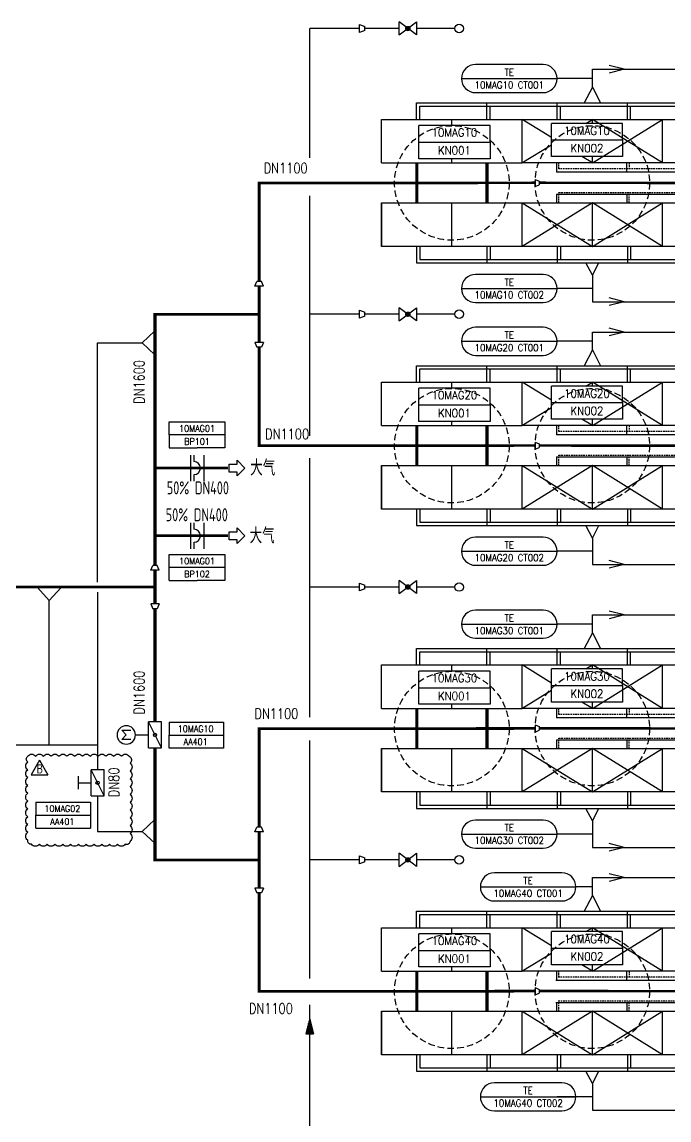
# Model space of a CAD drawing. Extents: x 8403 to 9689, y 4782 to 5455.
# Drawn here: x 8686.8 to 8935.4, y 4997.1 to 5419 of the extents above; entities that cross this region are included whole.
import ezdxf
from ezdxf.enums import TextEntityAlignment as Align

# ---------------------------------------------------------------- set-up
doc = ezdxf.new("R2010")
doc.units = 0
doc.header["$LTSCALE"] = 5
doc.header["$MEASUREMENT"] = 0
for name, pattern in [('DASHED', [0.75, 0.5, -0.25]), ('DASHED2', [0.375, 0.25, -0.125]), ('LTY1', [0])]:
    doc.linetypes.add(name, pattern=pattern)
for name, color, linetype in [('1', 7, 'CONTINUOUS'), ('25D', 4, 'DASHED2'), ('35', 3, 'CONTINUOUS'), ('50', 2, 'CONTINUOUS'), ('DIM', 3, 'CONTINUOUS'), ('PS-TEXT', 3, 'CONTINUOUS'), ('云线', 6, 'CONTINUOUS')]:
    doc.layers.add(name, color=color, linetype=linetype)
for name, color, linetype, lineweight in [('GF_Thin', 7, 'CONTINUOUS', 25), ('PEN1', 7, 'LTY1', 25), ('PEN4', 7, 'LTY1', 25)]:
    doc.layers.add(name, color=color, linetype=linetype, lineweight=lineweight)
doc.styles.add('AUDIT_D_071005084041-0', font='txt')
doc.styles.add('DIM_FONT', font='SIMPLEX.shx', dxfattribs={"width": 0.8, "bigfont": 'hztxt.shx'})
doc.styles.get("Standard").update_dxf_attribs({"font": 'simplex.shx', "bigfont": 'lc_hztxt.shx'})
doc.styles.add('双良空冷', font='gbenor.shx', dxfattribs={"bigfont": 'gbcbig.shx'})

# ---------------------------------------------------------------- blocks, each defined once
blk = doc.blocks.new('S_90')
at = {"layer": 'PEN1', "linetype": 'LTY1'}
for p, q in [((-4, 0), (0, 1.05)), ((-4, 0), (0, -1.05)), ((0, 0.05), (-3.75, 0.05)), ((0, 0.25), (-3, 0.25)), ((0, 0.45), (-2.25, 0.45)), ((0, 0.65), (-1.5, 0.65)), ((0, 0.85), (-0.75, 0.85)), ((0, -1.05), (0, 1.05)), ((0, -0.125), (-3.525, -0.125)), ((0, -0.325), (-2.775, -0.325)), ((0, -0.525), (-2.05, -0.525)), ((0, -0.725), (-1.3, -0.725)), ((0, -0.925), (-0.55, -0.925))]:
    blk.add_line(p, q, dxfattribs=at)
blk.add_circle((-4, 0), 0.025, dxfattribs=at)
at = {"layer": 'PEN4', "style": 'AUDIT_D_071005084041-0', "flags": 9}
blk.add_attdef('CODE_21', (0, 0), '', height=0.2, dxfattribs=at)

msp = doc.modelspace()

# ---------------------------------------------------------------- hatches: boundary and pattern name
at = {"layer": '1'}
h = msp.add_hatch(dxfattribs=at)
h.set_pattern_fill('ANSI37', color=252, style=0)
h.set_pattern_definition([(45, (3409.2358, 2910.065), (-2.245064, 2.245064), []), (135, (3409.2358, 2910.065), (-2.245064, -2.245064), [])])
h.paths.add_polyline_path([(8834.42, 5417.02, 0.162278), (8834.26, 5416.54, 0.162278), (8834.42, 5416.05), (8835.06, 5416.54)])
h.paths.add_polyline_path([(8835.71, 5417.02, 0.5), (8834.42, 5417.02), (8835.06, 5416.54)])
h.paths.add_polyline_path([(8835.71, 5417.02), (8835.06, 5416.54), (8835.71, 5416.05, 0.162278), (8835.87, 5416.54, 0.162278)])
h.paths.add_polyline_path([(8835.06, 5416.54), (8834.42, 5416.05, 0.5), (8835.71, 5416.05)])
h = msp.add_hatch(dxfattribs=at)
h.set_pattern_fill('ANSI37', color=252, scale=0.01, style=0)
h.set_pattern_definition([(45, (3409.23582, 2910.065114), (-0.0224506403, 0.0224506403), []), (135, (3409.23582, 2910.065114), (-0.0224506403, -0.0224506403), [])])
h.paths.add_polyline_path([(8834.42, 5417.02, 0.162278), (8834.26, 5416.54, 0.162278), (8834.42, 5416.05), (8835.06, 5416.54)])
h.paths.add_polyline_path([(8835.71, 5417.02, 0.5), (8834.42, 5417.02), (8835.06, 5416.54)])
h.paths.add_polyline_path([(8835.87, 5416.54, 0.162278), (8835.71, 5417.02), (8835.06, 5416.54), (8835.71, 5416.05, 0.162278)])
h.paths.add_polyline_path([(8835.06, 5416.54), (8834.42, 5416.05, 0.5), (8835.71, 5416.05)])
h = msp.add_hatch(dxfattribs=at)
h.set_pattern_fill('ANSI37', color=252, style=0)
h.set_pattern_definition([(45, (3409.2358, 2800.2726), (-2.245064, 2.245064), []), (135, (3409.2358, 2800.2726), (-2.245064, -2.245064), [])])
h.paths.add_polyline_path([(8834.42, 5307.23, 0.162278), (8834.26, 5306.74, 0.162278), (8834.42, 5306.26), (8835.06, 5306.74)])
h.paths.add_polyline_path([(8835.71, 5307.23, 0.5), (8834.42, 5307.23), (8835.06, 5306.74)])
h.paths.add_polyline_path([(8835.71, 5307.23), (8835.06, 5306.74), (8835.71, 5306.26, 0.162278), (8835.87, 5306.74, 0.162278)])
h.paths.add_polyline_path([(8835.06, 5306.74), (8834.42, 5306.26, 0.5), (8835.71, 5306.26)])
h = msp.add_hatch(dxfattribs=at)
h.set_pattern_fill('ANSI37', color=252, scale=0.01, style=0)
h.set_pattern_definition([(45, (3409.23582, 2800.272563), (-0.0224506403, 0.0224506403), []), (135, (3409.23582, 2800.272563), (-0.0224506403, -0.0224506403), [])])
h.paths.add_polyline_path([(8834.42, 5307.23, 0.162278), (8834.26, 5306.74, 0.162278), (8834.42, 5306.26), (8835.06, 5306.74)])
h.paths.add_polyline_path([(8835.71, 5307.23, 0.5), (8834.42, 5307.23), (8835.06, 5306.74)])
h.paths.add_polyline_path([(8835.87, 5306.74, 0.162278), (8835.71, 5307.23), (8835.06, 5306.74), (8835.71, 5306.26, 0.162278)])
h.paths.add_polyline_path([(8835.06, 5306.74), (8834.42, 5306.26, 0.5), (8835.71, 5306.26)])
h = msp.add_hatch(dxfattribs=at)
h.set_pattern_fill('ANSI37', color=252, style=0)
h.set_pattern_definition([(45, (3409.2334, 2695.458), (-2.245064, 2.245064), []), (135, (3409.2334, 2695.458), (-2.245064, -2.245064), [])])
h.paths.add_polyline_path([(8834.42, 5202.41, 0.162278), (8834.26, 5201.93, 0.162278), (8834.42, 5201.45), (8835.06, 5201.93)])
h.paths.add_polyline_path([(8835.7, 5202.41, 0.5), (8834.42, 5202.41), (8835.06, 5201.93)])
h.paths.add_polyline_path([(8835.7, 5202.41), (8835.06, 5201.93), (8835.7, 5201.45, 0.162278), (8835.86, 5201.93, 0.162278)])
h.paths.add_polyline_path([(8835.06, 5201.93), (8834.42, 5201.45, 0.5), (8835.7, 5201.45)])
h = msp.add_hatch(dxfattribs=at)
h.set_pattern_fill('ANSI37', color=252, scale=0.01, style=0)
h.set_pattern_definition([(45, (3409.233354, 2695.457965), (-0.0224506403, 0.0224506403), []), (135, (3409.233354, 2695.457965), (-0.0224506403, -0.0224506403), [])])
h.paths.add_polyline_path([(8834.42, 5202.41, 0.162278), (8834.26, 5201.93, 0.162278), (8834.42, 5201.45), (8835.06, 5201.93)])
h.paths.add_polyline_path([(8835.7, 5202.41, 0.5), (8834.42, 5202.41), (8835.06, 5201.93)])
h.paths.add_polyline_path([(8835.86, 5201.93, 0.162278), (8835.7, 5202.41), (8835.06, 5201.93), (8835.7, 5201.45, 0.162278)])
h.paths.add_polyline_path([(8835.06, 5201.93), (8834.42, 5201.45, 0.5), (8835.7, 5201.45)])
h = msp.add_hatch(dxfattribs=at)
h.set_pattern_fill('ANSI37', color=252, style=0)
h.set_pattern_definition([(45, (3409.2358, 2590.6434), (-2.245064, 2.245064), []), (135, (3409.2358, 2590.6434), (-2.245064, -2.245064), [])])
h.paths.add_polyline_path([(8834.42, 5097.6, 0.162278), (8834.26, 5097.11, 0.162278), (8834.42, 5096.63), (8835.06, 5097.11)])
h.paths.add_polyline_path([(8835.71, 5097.6, 0.5), (8834.42, 5097.6), (8835.06, 5097.11)])
h.paths.add_polyline_path([(8835.71, 5097.6), (8835.06, 5097.11), (8835.71, 5096.63, 0.162278), (8835.87, 5097.11, 0.162278)])
h.paths.add_polyline_path([(8835.06, 5097.11), (8834.42, 5096.63, 0.5), (8835.71, 5096.63)])
h = msp.add_hatch(dxfattribs=at)
h.set_pattern_fill('ANSI37', color=252, scale=0.01, style=0)
h.set_pattern_definition([(45, (3409.23582, 2590.643367), (-0.0224506403, 0.0224506403), []), (135, (3409.23582, 2590.643367), (-0.0224506403, -0.0224506403), [])])
h.paths.add_polyline_path([(8834.42, 5097.6, 0.162278), (8834.26, 5097.11, 0.162278), (8834.42, 5096.63), (8835.06, 5097.11)])
h.paths.add_polyline_path([(8835.71, 5097.6, 0.5), (8834.42, 5097.6), (8835.06, 5097.11)])
h.paths.add_polyline_path([(8835.87, 5097.11, 0.162278), (8835.71, 5097.6), (8835.06, 5097.11), (8835.71, 5096.63, 0.162278)])
h.paths.add_polyline_path([(8835.06, 5097.11), (8834.42, 5096.63, 0.5), (8835.71, 5096.63)])

# ---------------------------------------------------------------- linework, layer by layer
at = {"layer": '1', "color": 252}
for p, q in [((8816.49, 5415.04), (8816.49, 5418.04)), ((8816.49, 5418.04), (8818.47, 5417.29)), ((8818.47, 5415.79), (8818.47, 5417.29)), ((8831.73, 5414.04), (8831.73, 5419.04)), ((8838.4, 5414.04), (8831.73, 5419.04)), ((8831.73, 5414.04), (8838.4, 5419.04)), ((8838.4, 5419.04), (8838.4, 5414.04)), ((8816.49, 5416.54), (8797.37, 5416.54)), ((8797.37, 5366.87), (8797.37, 5416.54)), ((8818.47, 5415.79), (8816.49, 5415.04)), ((8831.73, 5416.54), (8818.47, 5416.54)), ((8853.16, 5416.54), (8838.4, 5416.54)), ((8797.37, 5260.07), (8797.37, 5352.27)), ((8816.49, 5305.24), (8816.49, 5308.24)), ((8816.49, 5308.24), (8818.47, 5307.49)), ((8831.73, 5304.24), (8831.73, 5309.24)), ((8838.4, 5304.24), (8831.73, 5309.24)), ((8831.73, 5304.24), (8838.4, 5309.24)), ((8838.4, 5309.24), (8838.4, 5304.24)), ((8816.49, 5306.74), (8797.37, 5306.74)), ((8818.47, 5305.99), (8816.49, 5305.24)), ((8818.47, 5305.99), (8818.47, 5307.49)), ((8831.73, 5306.74), (8818.47, 5306.74)), ((8853.16, 5306.74), (8838.4, 5306.74)), ((8797.37, 5151.98), (8797.37, 5251.49)), ((8816.48, 5200.43), (8816.48, 5203.43)), ((8816.48, 5203.43), (8818.47, 5202.68)), ((8818.47, 5201.18), (8818.47, 5202.68)), ((8831.73, 5199.43), (8831.73, 5204.43)), ((8838.39, 5199.43), (8831.73, 5204.43)), ((8831.73, 5199.43), (8838.39, 5204.43)), ((8838.39, 5204.43), (8838.39, 5199.43)), ((8816.48, 5201.93), (8797.36, 5201.93)), ((8818.47, 5201.18), (8816.48, 5200.43)), ((8831.73, 5201.93), (8818.47, 5201.93)), ((8853.15, 5201.93), (8838.39, 5201.93)), ((8797.37, 5051.49), (8797.37, 5142.92)), ((8816.49, 5097.11), (8797.37, 5097.11)), ((8816.49, 5095.61), (8816.49, 5098.61)), ((8816.49, 5098.61), (8818.47, 5097.86)), ((8818.47, 5096.36), (8818.47, 5097.86)), ((8831.73, 5097.11), (8818.47, 5097.11)), ((8831.73, 5094.61), (8831.73, 5099.61)), ((8838.4, 5094.61), (8831.73, 5099.61)), ((8831.73, 5094.61), (8838.4, 5099.61)), ((8838.4, 5099.61), (8838.4, 5094.61)), ((8853.16, 5097.11), (8838.4, 5097.11)), ((8818.47, 5096.36), (8816.49, 5095.61)), ((8797.37, 4968.18), (8797.37, 5041.46))]:
    msp.add_line(p, q, dxfattribs=at)
at = {"layer": '1', "color": 3}
for p, q in [((8874.03, 5402.67), (8861.07, 5402.67)), ((8886.99, 5402.67), (8874.03, 5402.67)), ((8855.67, 5397.27), (8892.39, 5397.27)), ((8905.94, 5397.27), (8892.39, 5397.27)), ((8861.07, 5391.87), (8886.99, 5391.87)), ((8839.68, 5386.65), (9028.23, 5386.65)), ((8839.68, 5381.61), (8839.68, 5386.65)), ((8866.67, 5381.61), (8866.67, 5386.65)), ((8893.66, 5381.61), (8893.66, 5386.65)), ((8920.65, 5381.61), (8920.65, 5386.65)), ((8917.55, 5380.08), (8890.19, 5380.08)), ((8890.19, 5373.72), (8890.19, 5380.08)), ((8917.55, 5373.72), (8917.55, 5380.08)), ((8866.63, 5379.23), (8839.27, 5379.23)), ((8839.27, 5372.86), (8839.27, 5379.23)), ((8866.63, 5372.86), (8866.63, 5379.23)), ((8839.27, 5372.86), (8852.95, 5372.86)), ((8839.27, 5366.5), (8839.27, 5372.86)), ((8852.95, 5372.86), (8866.63, 5372.86)), ((8866.63, 5372.86), (8866.63, 5366.5)), ((8890.19, 5367.36), (8890.19, 5373.72)), ((8890.19, 5373.72), (8903.87, 5373.72)), ((8903.87, 5373.72), (8917.55, 5373.72)), ((8917.55, 5373.72), (8917.55, 5367.36)), ((8917.55, 5367.36), (8890.19, 5367.36)), ((8866.63, 5366.5), (8839.27, 5366.5)), ((8839.68, 5332.82), (8839.68, 5327.78)), ((8866.67, 5332.82), (8866.67, 5327.78)), ((8893.66, 5332.82), (8893.66, 5327.78)), ((8920.65, 5332.82), (8920.65, 5327.78)), ((8839.68, 5327.78), (9028.38, 5327.78)), ((8874.03, 5322.02), (8861.07, 5322.02)), ((8886.99, 5322.02), (8874.03, 5322.02)), ((8855.67, 5316.62), (8892.39, 5316.62)), ((8905.94, 5316.62), (8892.39, 5316.62)), ((8861.07, 5311.22), (8886.99, 5311.22)), ((8874.03, 5301.74), (8861.07, 5301.74)), ((8886.99, 5301.74), (8874.03, 5301.74)), ((8855.67, 5296.34), (8892.39, 5296.34)), ((8905.94, 5296.34), (8892.39, 5296.34)), ((8861.07, 5290.94), (8886.99, 5290.94)), ((8839.68, 5285.71), (9028.23, 5285.71)), ((8839.68, 5280.67), (8839.68, 5285.71)), ((8866.67, 5280.67), (8866.67, 5285.71)), ((8893.66, 5280.67), (8893.66, 5285.71)), ((8920.65, 5280.67), (8920.65, 5285.71)), ((8866.63, 5278.29), (8839.27, 5278.29)), ((8839.27, 5271.93), (8839.27, 5278.29)), ((8866.63, 5271.93), (8866.63, 5278.29)), ((8917.55, 5279.15), (8890.19, 5279.15)), ((8890.19, 5272.78), (8890.19, 5279.15)), ((8917.55, 5272.78), (8917.55, 5279.15)), ((8839.27, 5271.93), (8852.95, 5271.93)), ((8839.27, 5265.57), (8839.27, 5271.93)), ((8852.95, 5271.93), (8866.63, 5271.93)), ((8866.63, 5271.93), (8866.63, 5265.57)), ((8890.19, 5266.42), (8890.19, 5272.78)), ((8890.19, 5272.78), (8903.87, 5272.78)), ((8903.87, 5272.78), (8917.55, 5272.78)), ((8917.55, 5272.78), (8917.55, 5266.42)), ((8743.3, 5260.35), (8743.3, 5265.35)), ((8743.3, 5265.35), (8754.05, 5265.35)), ((8754.05, 5265.35), (8764.8, 5265.35)), ((8764.8, 5265.35), (8764.8, 5260.35)), ((8866.63, 5265.57), (8839.27, 5265.57)), ((8917.55, 5266.42), (8890.19, 5266.42)), ((8764.8, 5260.35), (8743.3, 5260.35)), ((8743.3, 5260.35), (8743.3, 5255.35)), ((8764.8, 5260.35), (8764.8, 5255.35)), ((8743.3, 5255.35), (8754.05, 5255.35)), ((8764.8, 5255.35), (8754.05, 5255.35)), ((8839.68, 5231.88), (8839.68, 5226.84)), ((8866.67, 5231.88), (8866.67, 5226.84)), ((8893.66, 5231.88), (8893.66, 5226.84)), ((8920.65, 5231.88), (8920.65, 5226.84)), ((8839.68, 5226.84), (9028.38, 5226.84)), ((8874.03, 5221.08), (8861.07, 5221.08)), ((8886.99, 5221.08), (8874.03, 5221.08)), ((8855.67, 5215.68), (8892.39, 5215.68)), ((8905.94, 5215.68), (8892.39, 5215.68)), ((8743.3, 5204.42), (8743.3, 5214.42)), ((8743.3, 5214.42), (8754.05, 5214.42)), ((8754.05, 5214.42), (8764.8, 5214.42)), ((8764.8, 5214.42), (8764.8, 5209.42)), ((8764.8, 5209.42), (8743.3, 5209.42)), ((8764.8, 5209.42), (8764.8, 5204.42)), ((8861.07, 5210.28), (8886.99, 5210.28)), ((8743.3, 5204.42), (8754.05, 5204.42)), ((8764.8, 5204.42), (8754.05, 5204.42)), ((8874.03, 5193.04), (8861.07, 5193.04)), ((8886.99, 5193.04), (8874.03, 5193.04)), ((8855.67, 5187.64), (8892.39, 5187.64)), ((8905.94, 5187.64), (8892.39, 5187.64)), ((8861.07, 5182.24), (8886.99, 5182.24)), ((8839.68, 5177.02), (9028.23, 5177.02)), ((8839.68, 5171.98), (8839.68, 5177.02)), ((8866.67, 5171.98), (8866.67, 5177.02)), ((8893.66, 5171.98), (8893.66, 5177.02)), ((8920.65, 5171.98), (8920.65, 5177.02)), ((8866.63, 5169.6), (8839.27, 5169.6)), ((8839.27, 5163.24), (8839.27, 5169.6)), ((8866.63, 5163.24), (8866.63, 5169.6)), ((8917.55, 5170.45), (8890.19, 5170.45)), ((8890.19, 5164.09), (8890.19, 5170.45)), ((8917.55, 5164.09), (8917.55, 5170.45)), ((8890.19, 5157.73), (8890.19, 5164.09)), ((8890.19, 5164.09), (8903.87, 5164.09)), ((8903.87, 5164.09), (8917.55, 5164.09)), ((8917.55, 5164.09), (8917.55, 5157.73)), ((8839.27, 5163.24), (8852.95, 5163.24)), ((8839.27, 5156.87), (8839.27, 5163.24)), ((8852.95, 5163.24), (8866.63, 5163.24)), ((8866.63, 5163.24), (8866.63, 5156.87)), ((8866.63, 5156.87), (8839.27, 5156.87)), ((8917.55, 5157.73), (8890.19, 5157.73)), ((8743.39, 5149.97), (8743.39, 5144.97)), ((8743.39, 5149.97), (8764.27, 5149.97)), ((8764.27, 5149.97), (8764.27, 5144.97)), ((8743.39, 5144.97), (8764.27, 5144.97)), ((8743.39, 5139.97), (8743.39, 5144.97)), ((8764.27, 5144.97), (8764.27, 5139.97)), ((8753.52, 5139.97), (8743.39, 5139.97)), ((8764.27, 5139.97), (8753.52, 5139.97)), ((8839.68, 5123.19), (8839.68, 5118.15)), ((8866.67, 5123.19), (8866.67, 5118.15)), ((8893.66, 5123.19), (8893.66, 5118.15)), ((8920.65, 5123.19), (8920.65, 5118.15)), ((8692.18, 5119.28), (8692.18, 5114.28)), ((8692.18, 5119.28), (8713.06, 5119.28)), ((8713.06, 5119.28), (8713.06, 5114.28)), ((8839.68, 5118.15), (9028.38, 5118.15)), ((8692.18, 5114.28), (8713.06, 5114.28)), ((8692.18, 5109.28), (8692.18, 5114.28)), ((8713.06, 5114.28), (8713.06, 5109.28)), ((8692.18, 5109.28), (8713.06, 5109.28)), ((8874.03, 5112.39), (8861.07, 5112.39)), ((8886.99, 5112.39), (8874.03, 5112.39)), ((8855.67, 5106.99), (8892.39, 5106.99)), ((8905.94, 5106.99), (8892.39, 5106.99)), ((8861.07, 5101.59), (8886.99, 5101.59)), ((8881.27, 5092.11), (8868.31, 5092.11)), ((8894.23, 5092.11), (8881.27, 5092.11)), ((8862.91, 5086.71), (8899.63, 5086.71)), ((8905.94, 5086.71), (8899.63, 5086.71)), ((8868.31, 5081.31), (8894.23, 5081.31)), ((8839.68, 5076.08), (9028.23, 5076.08)), ((8839.68, 5071.04), (8839.68, 5076.08)), ((8866.67, 5071.04), (8866.67, 5076.08)), ((8893.66, 5071.04), (8893.66, 5076.08)), ((8920.65, 5071.04), (8920.65, 5076.08)), ((8866.63, 5068.66), (8839.27, 5068.66)), ((8839.27, 5062.3), (8839.27, 5068.66)), ((8866.63, 5062.3), (8866.63, 5068.66)), ((8917.55, 5069.52), (8890.19, 5069.52)), ((8890.19, 5063.16), (8890.19, 5069.52)), ((8917.55, 5063.16), (8917.55, 5069.52)), ((8890.19, 5056.79), (8890.19, 5063.16)), ((8890.19, 5063.16), (8903.87, 5063.16)), ((8903.87, 5063.16), (8917.55, 5063.16)), ((8917.55, 5063.16), (8917.55, 5056.79)), ((8839.27, 5062.3), (8852.95, 5062.3)), ((8839.27, 5055.94), (8839.27, 5062.3)), ((8852.95, 5062.3), (8866.63, 5062.3)), ((8866.63, 5062.3), (8866.63, 5055.94)), ((8866.63, 5055.94), (8839.27, 5055.94)), ((8917.55, 5056.79), (8890.19, 5056.79)), ((8839.68, 5022.25), (8839.68, 5017.21)), ((8866.67, 5022.25), (8866.67, 5017.21)), ((8893.66, 5022.25), (8893.66, 5017.21)), ((8920.65, 5022.25), (8920.65, 5017.21)), ((8839.68, 5017.21), (9028.38, 5017.21)), ((8881.27, 5011.45), (8868.31, 5011.45)), ((8894.23, 5011.45), (8881.27, 5011.45)), ((8862.91, 5006.05), (8899.63, 5006.05)), ((8905.94, 5006.05), (8892.39, 5006.05)), ((8868.31, 5000.65), (8894.23, 5000.65))]:
    msp.add_line(p, q, dxfattribs=at)
at = {"layer": '1', "color": 7}
for p, q in [((8838.42, 5387.91), (9026.97, 5387.91)), ((8838.42, 5381.61), (8838.42, 5387.91)), ((8865.41, 5381.61), (8865.41, 5387.91)), ((8892.4, 5381.61), (8892.4, 5387.91)), ((8919.39, 5381.61), (8919.39, 5387.91)), ((8838.42, 5332.82), (8838.42, 5326.52)), ((8865.41, 5332.82), (8865.41, 5326.52)), ((8892.4, 5332.82), (8892.4, 5326.52)), ((8919.39, 5332.82), (8919.39, 5326.52)), ((8838.42, 5326.52), (9027.12, 5326.52)), ((8838.42, 5286.97), (9026.97, 5286.97)), ((8838.42, 5280.67), (8838.42, 5286.97)), ((8865.41, 5280.67), (8865.41, 5286.97)), ((8892.4, 5280.67), (8892.4, 5286.97)), ((8919.39, 5280.67), (8919.39, 5286.97)), ((8838.42, 5231.88), (8838.42, 5225.58)), ((8865.41, 5231.88), (8865.41, 5225.58)), ((8892.4, 5231.88), (8892.4, 5225.58)), ((8919.39, 5231.88), (8919.39, 5225.58)), ((8838.42, 5225.58), (9027.12, 5225.58)), ((8838.42, 5178.28), (9026.97, 5178.28)), ((8838.42, 5171.98), (8838.42, 5178.28)), ((8865.41, 5171.98), (8865.41, 5178.28)), ((8892.4, 5171.98), (8892.4, 5178.28)), ((8919.39, 5171.98), (8919.39, 5178.28)), ((8838.42, 5123.19), (8838.42, 5116.89)), ((8865.41, 5123.19), (8865.41, 5116.89)), ((8892.4, 5123.19), (8892.4, 5116.89)), ((8919.39, 5123.19), (8919.39, 5116.89)), ((8838.42, 5116.89), (9027.12, 5116.89)), ((8838.42, 5077.34), (9026.97, 5077.34)), ((8838.42, 5071.04), (8838.42, 5077.34)), ((8865.41, 5071.04), (8865.41, 5077.34)), ((8892.4, 5071.04), (8892.4, 5077.34)), ((8919.39, 5071.04), (8919.39, 5077.34)), ((8838.42, 5022.25), (8838.42, 5015.95)), ((8865.41, 5022.25), (8865.41, 5015.95)), ((8892.4, 5022.25), (8892.4, 5015.95)), ((8919.39, 5022.25), (8919.39, 5015.95)), ((8838.42, 5015.95), (9027.12, 5015.95))]:
    msp.add_line(p, q, dxfattribs=at)
at = {"layer": '1', "color": 3, "linetype": 'DASHED', "ltscale": 0.25}
for p, q in [((8893.08, 5362.56), (8893.08, 5364.9)), ((9049.05, 5362.56), (8893.08, 5362.56)), ((8920.07, 5364.9), (8920.07, 5362.56)), ((8893.08, 5353.53), (9134.03, 5353.53)), ((8893.08, 5349.52), (8893.08, 5353.53)), ((8920.07, 5349.52), (8920.07, 5353.43)), ((8893.08, 5261.62), (8893.08, 5263.96)), ((9049.05, 5261.62), (8893.08, 5261.62)), ((8920.07, 5263.96), (8920.07, 5261.62)), ((8893.08, 5252.59), (9114.6, 5252.59)), ((8893.08, 5248.59), (8893.08, 5252.59)), ((8920.07, 5248.59), (8920.07, 5252.49)), ((8893.08, 5152.93), (8893.08, 5155.27)), ((9049.05, 5152.93), (8893.08, 5152.93)), ((8920.07, 5155.27), (8920.07, 5152.93)), ((8893.08, 5143.9), (9117.77, 5143.9)), ((8893.08, 5139.9), (8893.08, 5143.9)), ((8920.07, 5139.9), (8920.07, 5143.8)), ((9049.05, 5052), (8892.84, 5052)), ((8893.08, 5052), (8893.08, 5054.33)), ((8920.07, 5054.33), (8920.07, 5052)), ((8892.84, 5042.96), (9117.77, 5042.96)), ((8893.08, 5038.96), (8893.08, 5042.96)), ((8920.07, 5038.96), (8920.07, 5042.87))]:
    msp.add_line(p, q, dxfattribs=at)
at = {"layer": '1', "color": 252}
for centre, radius in [((8835.06, 5416.54), 0.803), ((8854.79, 5416.54), 1.64), ((8835.06, 5306.74), 0.803), ((8854.79, 5306.74), 1.64), ((8835.06, 5201.93), 0.803), ((8854.79, 5201.93), 1.64), ((8835.06, 5097.11), 0.803), ((8854.79, 5097.11), 1.64)]:
    msp.add_circle(centre, radius, dxfattribs=at)
at = {"layer": '1', "color": 3}
for centre, start, end in [((8861.07, 5397.27), 90, 180), ((8886.99, 5397.27), 0, 90), ((8861.07, 5397.27), 180, 270), ((8886.99, 5397.27), 270, 0), ((8861.07, 5316.62), 90, 180), ((8886.99, 5316.62), 0, 90), ((8861.07, 5316.62), 180, 270), ((8886.99, 5316.62), 270, 0), ((8861.07, 5296.34), 90, 180), ((8886.99, 5296.34), 0, 90), ((8861.07, 5296.34), 180, 270), ((8886.99, 5296.34), 270, 0), ((8861.07, 5215.68), 90, 180), ((8886.99, 5215.68), 0, 90), ((8861.07, 5215.68), 180, 270), ((8886.99, 5215.68), 270, 0), ((8861.07, 5187.64), 90, 180), ((8886.99, 5187.64), 0, 90), ((8861.07, 5187.64), 180, 270), ((8886.99, 5187.64), 270, 0), ((8861.07, 5106.99), 90, 180), ((8886.99, 5106.99), 0, 90), ((8861.07, 5106.99), 180, 270), ((8886.99, 5106.99), 270, 0), ((8868.31, 5086.71), 90, 180), ((8894.23, 5086.71), 0, 90), ((8868.31, 5086.71), 180, 270), ((8894.23, 5086.71), 270, 0), ((8868.31, 5006.05), 90, 180), ((8894.23, 5006.05), 0, 90), ((8868.31, 5006.05), 180, 270), ((8894.23, 5006.05), 270, 0)]:
    msp.add_arc(centre, 5.4, start, end, dxfattribs=at)
at = {"layer": '25D', "ltscale": 2}
for centre in [(8851.96, 5357.18), (8905.94, 5357.18), (8851.96, 5256.24), (8905.94, 5256.24), (8851.96, 5147.55), (8905.94, 5147.55), (8851.96, 5046.61), (8905.94, 5046.61)]:
    msp.add_circle(centre, 22.01, dxfattribs=at)
at = {"layer": '50', "color": 2}
for p, q in [((8905.94, 5393.99), (8905.94, 5400.85)), ((8905.94, 5400.85), (9072.81, 5400.85)), ((8905.94, 5393.99), (8902.86, 5387.91)), ((8905.94, 5393.99), (8909.02, 5387.9)), ((8824.97, 5381.61), (9040.87, 5381.61)), ((8824.97, 5364.9), (8824.97, 5381.61)), ((8851.96, 5379.23), (8851.96, 5381.61)), ((8878.95, 5364.9), (8878.95, 5381.61)), ((8905.94, 5380.08), (8905.94, 5381.61)), ((8932.92, 5364.9), (8932.92, 5381.61)), ((8932.92, 5364.9), (8932.92, 5381.61)), ((8905.94, 5364.9), (8905.94, 5367.36)), ((8824.97, 5364.9), (8878.87, 5364.9)), ((8851.96, 5364.9), (8851.96, 5366.5)), ((9040.87, 5364.9), (8878.87, 5364.9)), ((8892.2, 5364.9), (8892.2, 5361.3)), ((8919.19, 5361.3), (8919.19, 5364.9)), ((9049.74, 5361.3), (8892.2, 5361.3)), ((8892.2, 5352.83), (9134.03, 5352.83)), ((8892.2, 5352.83), (8892.2, 5349.52)), ((8919.19, 5352.83), (8919.19, 5349.52)), ((8824.97, 5349.52), (9040.87, 5349.52)), ((8824.97, 5349.52), (8824.97, 5332.82)), ((8824.97, 5332.82), (8824.97, 5349.52)), ((8851.96, 5332.82), (8851.96, 5349.52)), ((8878.95, 5332.82), (8878.95, 5349.52)), ((8905.94, 5332.82), (8905.94, 5349.52)), ((8932.92, 5332.82), (8932.92, 5349.52)), ((8932.92, 5332.82), (8932.92, 5349.52)), ((9040.87, 5332.82), (8824.97, 5332.82)), ((8905.94, 5321.69), (8903.5, 5326.52)), ((8905.94, 5321.69), (8908.38, 5326.52)), ((8905.94, 5321.69), (8905.94, 5311.54)), ((8905.94, 5311.54), (9119.98, 5311.54)), ((8732.93, 5295.76), (8737.9, 5300.33)), ((8905.94, 5293.06), (8905.94, 5299.91)), ((8905.94, 5299.91), (9072.81, 5299.91)), ((8715.83, 5295.76), (8732.93, 5295.76)), ((8715.83, 5203.81), (8715.84, 5295.76)), ((8732.93, 5295.76), (8737.9, 5291.2)), ((8905.94, 5293.06), (8902.86, 5286.97)), ((8905.94, 5293.06), (8909.02, 5286.96)), ((8824.97, 5280.67), (9040.87, 5280.67)), ((8824.97, 5263.96), (8824.97, 5280.67)), ((8851.96, 5278.29), (8851.96, 5280.67)), ((8878.95, 5263.96), (8878.95, 5280.67)), ((8905.94, 5279.15), (8905.94, 5280.67)), ((8932.92, 5263.96), (8932.92, 5280.67)), ((8932.92, 5263.96), (8932.92, 5280.67)), ((8851.96, 5263.96), (8851.96, 5265.57)), ((8905.94, 5263.96), (8905.94, 5266.42)), ((8824.97, 5263.96), (8878.87, 5263.96)), ((9040.87, 5263.96), (8878.87, 5263.96)), ((8892.2, 5263.96), (8892.2, 5260.36)), ((8919.19, 5260.36), (8919.19, 5263.96)), ((9049.74, 5260.36), (8892.2, 5260.36)), ((8751.64, 5247.61), (8751.64, 5252.61)), ((8752.89, 5250.11), (8752.89, 5252.61)), ((8756.64, 5252.61), (8756.64, 5242.61)), ((8766.42, 5247.61), (8766.42, 5249.11)), ((8766.42, 5249.11), (8769.42, 5249.11)), ((8769.42, 5249.11), (8769.42, 5250.61)), ((8769.42, 5250.61), (8772.42, 5247.61)), ((8824.97, 5248.59), (9040.87, 5248.59)), ((8824.97, 5248.59), (8824.97, 5231.88)), ((8824.97, 5231.88), (8824.97, 5248.59)), ((8851.96, 5231.88), (8851.96, 5248.59)), ((8878.95, 5231.88), (8878.95, 5248.59)), ((8892.2, 5251.89), (9114.6, 5251.89)), ((8892.2, 5251.89), (8892.2, 5248.59)), ((8905.94, 5231.88), (8905.94, 5248.59)), ((8919.19, 5251.89), (8919.19, 5248.59)), ((8932.92, 5231.88), (8932.92, 5248.59)), ((8932.92, 5231.88), (8932.92, 5248.59)), ((8751.64, 5242.61), (8751.64, 5247.61)), ((8752.89, 5242.61), (8752.89, 5245.11)), ((8766.42, 5246.11), (8766.42, 5247.61)), ((8769.42, 5246.11), (8766.42, 5246.11)), ((8772.42, 5247.61), (8769.42, 5244.61)), ((8769.42, 5244.61), (8769.42, 5246.11)), ((9040.87, 5231.88), (8824.97, 5231.88)), ((8751.64, 5221.61), (8751.64, 5226.61)), ((8752.89, 5224.11), (8752.89, 5226.61)), ((8756.64, 5226.61), (8756.64, 5216.61)), ((8769.42, 5224.61), (8772.42, 5221.61)), ((8769.42, 5223.11), (8769.42, 5224.61)), ((8905.94, 5220.75), (8903.5, 5225.58)), ((8905.94, 5220.75), (8908.38, 5225.58)), ((8751.64, 5216.61), (8751.64, 5221.61)), ((8752.89, 5216.61), (8752.89, 5219.11)), ((8766.42, 5221.61), (8766.42, 5223.11)), ((8766.42, 5223.11), (8769.42, 5223.11)), ((8766.42, 5220.11), (8766.42, 5221.61)), ((8769.42, 5220.11), (8766.42, 5220.11)), ((8772.42, 5221.61), (8769.42, 5218.61)), ((8769.42, 5218.61), (8769.42, 5220.11)), ((8905.94, 5220.75), (8905.94, 5210.61)), ((8905.94, 5210.61), (9119.98, 5210.61)), ((8697.29, 5196.72), (8692.72, 5201.69)), ((8697.29, 5196.72), (8701.85, 5201.69)), ((8715.83, 5199.97), (8715.83, 5131.72)), ((8697.29, 5141.19), (8697.29, 5196.72)), ((8905.94, 5184.36), (8905.94, 5191.22)), ((8905.94, 5191.22), (9072.81, 5191.22)), ((8905.94, 5184.36), (8902.86, 5178.28)), ((8905.94, 5184.36), (8909.02, 5178.27)), ((8824.97, 5171.98), (9040.87, 5171.98)), ((8824.97, 5155.27), (8824.97, 5171.98)), ((8851.96, 5169.6), (8851.96, 5171.98)), ((8878.95, 5155.27), (8878.95, 5171.98)), ((8905.94, 5170.45), (8905.94, 5171.98)), ((8932.92, 5155.27), (8932.92, 5171.98)), ((8932.92, 5155.27), (8932.92, 5171.98)), ((8851.96, 5155.27), (8851.96, 5156.87)), ((8905.94, 5155.27), (8905.94, 5157.73)), ((8824.97, 5155.27), (8878.87, 5155.27)), ((9040.87, 5155.27), (8878.87, 5155.27)), ((8892.2, 5155.27), (8892.2, 5151.67)), ((9049.74, 5151.67), (8892.2, 5151.67)), ((8919.19, 5151.67), (8919.19, 5155.27)), ((8740.4, 5140.1), (8735.4, 5150.1)), ((8735.4, 5140.1), (8735.4, 5150.1)), ((8737.9, 5150.1), (8735.4, 5150.1)), ((8740.4, 5150.1), (8737.9, 5150.1)), ((8740.4, 5140.1), (8740.4, 5150.1)), ((8725.1, 5146.87), (8728.63, 5146.87)), ((8726.87, 5145.1), (8725.1, 5146.87)), ((8725.1, 5143.33), (8726.87, 5145.1)), ((8728.63, 5143.33), (8725.1, 5143.33)), ((8730.4, 5145.1), (8735.4, 5145.1)), ((8892.2, 5143.2), (9117.77, 5143.2)), ((8892.2, 5143.2), (8892.2, 5139.9)), ((8919.19, 5143.2), (8919.19, 5139.9)), ((8715.83, 5141.19), (8479.43, 5141.19)), ((8735.4, 5140.1), (8737.9, 5140.1)), ((8735.4, 5140.1), (8737.9, 5140.1)), ((8735.4, 5140.1), (8737.9, 5140.1)), ((8737.9, 5140.1), (8740.4, 5140.1)), ((8737.9, 5140.1), (8740.4, 5140.1)), ((8737.9, 5140.1), (8740.4, 5140.1)), ((8824.97, 5139.9), (9040.87, 5139.9)), ((8824.97, 5139.9), (8824.97, 5123.19)), ((8824.97, 5123.19), (8824.97, 5139.9)), ((8851.96, 5123.19), (8851.96, 5139.9)), ((8878.95, 5123.19), (8878.95, 5139.9)), ((8905.94, 5123.19), (8905.94, 5139.9)), ((8932.92, 5123.19), (8932.92, 5139.9)), ((8932.92, 5123.19), (8932.92, 5139.9)), ((8718.33, 5121.72), (8713.33, 5131.72)), ((8713.33, 5121.72), (8713.33, 5131.72)), ((8715.83, 5131.72), (8713.33, 5131.72)), ((8718.33, 5131.72), (8715.83, 5131.72)), ((8718.33, 5121.72), (8718.33, 5131.72)), ((8708.36, 5129.22), (8708.36, 5124.22)), ((8708.36, 5126.72), (8713.33, 5126.72)), ((9040.87, 5123.19), (8824.97, 5123.19)), ((8713.33, 5121.72), (8715.83, 5121.72)), ((8713.33, 5121.72), (8715.83, 5121.72)), ((8713.33, 5121.72), (8715.83, 5121.72)), ((8715.83, 5121.72), (8718.33, 5121.72)), ((8715.83, 5121.72), (8718.33, 5121.72)), ((8715.83, 5121.72), (8718.33, 5121.72)), ((8715.83, 5121.72), (8715.83, 5108.02)), ((8905.94, 5112.06), (8903.5, 5116.89)), ((8905.94, 5112.06), (8908.38, 5116.89)), ((8732.93, 5108.02), (8737.9, 5112.59)), ((8905.94, 5112.06), (8905.94, 5101.91)), ((8715.83, 5108.02), (8732.93, 5108.02)), ((8732.93, 5108.02), (8737.9, 5103.46)), ((8905.94, 5101.91), (9072.81, 5101.91)), ((8905.94, 5090.28), (9072.81, 5090.28)), ((8905.94, 5083.43), (8905.94, 5090.28)), ((8905.94, 5083.43), (8902.86, 5077.34)), ((8905.94, 5083.43), (8909.02, 5077.34)), ((8824.97, 5071.04), (9040.87, 5071.04)), ((8824.97, 5054.33), (8824.97, 5071.04)), ((8851.96, 5068.66), (8851.96, 5071.04)), ((8878.95, 5054.33), (8878.95, 5071.04)), ((8905.94, 5069.52), (8905.94, 5071.04)), ((8932.92, 5054.33), (8932.92, 5071.04)), ((8932.92, 5054.33), (8932.92, 5071.04)), ((8851.96, 5054.33), (8851.96, 5055.94)), ((8905.94, 5054.33), (8905.94, 5056.79)), ((8824.97, 5054.33), (8878.87, 5054.33)), ((9040.87, 5054.33), (8878.87, 5054.33)), ((9049.74, 5050.74), (8891.96, 5050.74)), ((8892.2, 5054.33), (8892.2, 5050.74)), ((8919.19, 5050.74), (8919.19, 5054.33)), ((8891.96, 5042.26), (9117.77, 5042.26)), ((8892.2, 5042.26), (8892.2, 5038.96)), ((8919.19, 5042.26), (8919.19, 5038.96)), ((8824.97, 5038.96), (9040.87, 5038.96)), ((8824.97, 5038.96), (8824.97, 5022.25)), ((8824.97, 5022.25), (8824.97, 5038.96)), ((8851.96, 5022.25), (8851.96, 5038.96)), ((8878.95, 5022.25), (8878.95, 5038.96)), ((8905.94, 5022.25), (8905.94, 5038.96)), ((8932.92, 5022.25), (8932.92, 5038.96)), ((8932.92, 5022.25), (8932.92, 5038.96)), ((9040.87, 5022.25), (8824.97, 5022.25)), ((8905.94, 5011.13), (8903.5, 5015.95)), ((8905.94, 5011.13), (8908.38, 5015.95)), ((8905.94, 5011.13), (8905.94, 5000.98)), ((8905.94, 5000.98), (9072.81, 5000.98))]:
    msp.add_line(p, q, dxfattribs=at)
at = {"layer": '50', "color": 6}
for p, q in [((8884.02, 5358.57), (8885.53, 5357.91)), ((8884.02, 5358.57), (8884.02, 5355.84)), ((8884.02, 5355.84), (8885.53, 5356.51)), ((8885.53, 5357.91), (8885.53, 5357.25)), ((8885.53, 5357.25), (8885.53, 5356.51)), ((8776.29, 5317.51), (8777.09, 5319.31)), ((8779.57, 5317.51), (8776.29, 5317.51)), ((8777.98, 5319.31), (8777.09, 5319.31)), ((8778.77, 5319.31), (8777.98, 5319.31)), ((8779.57, 5317.51), (8778.77, 5319.31)), ((8776.29, 5295.91), (8777.09, 5294.1)), ((8779.57, 5295.91), (8776.29, 5295.91)), ((8779.57, 5295.91), (8778.77, 5294.1)), ((8777.98, 5294.1), (8777.09, 5294.1)), ((8778.77, 5294.1), (8777.98, 5294.1)), ((8884.02, 5257.64), (8885.53, 5256.97)), ((8884.02, 5257.64), (8884.02, 5254.91)), ((8885.53, 5256.97), (8885.53, 5256.31)), ((8884.02, 5254.91), (8885.53, 5255.57)), ((8885.53, 5256.31), (8885.53, 5255.57)), ((8736.26, 5208.37), (8737.06, 5210.18)), ((8739.54, 5208.37), (8736.26, 5208.37)), ((8737.95, 5210.18), (8737.06, 5210.18)), ((8738.74, 5210.18), (8737.95, 5210.18)), ((8739.54, 5208.37), (8738.74, 5210.18)), ((8736.26, 5195.42), (8737.06, 5193.61)), ((8739.54, 5195.42), (8736.26, 5195.42)), ((8739.54, 5195.42), (8738.74, 5193.61)), ((8737.95, 5193.61), (8737.06, 5193.61)), ((8738.74, 5193.61), (8737.95, 5193.61)), ((8884.02, 5148.95), (8885.53, 5148.28)), ((8884.02, 5148.95), (8884.02, 5146.21)), ((8885.53, 5148.28), (8885.53, 5147.62)), ((8885.53, 5147.62), (8885.53, 5146.88)), ((8884.02, 5146.21), (8885.53, 5146.88)), ((8776.29, 5107.88), (8777.09, 5109.68)), ((8777.98, 5109.68), (8777.09, 5109.68)), ((8778.77, 5109.68), (8777.98, 5109.68)), ((8779.57, 5107.88), (8778.77, 5109.68)), ((8779.57, 5107.88), (8776.29, 5107.88)), ((8776.29, 5086.28), (8777.09, 5084.47)), ((8779.57, 5086.28), (8776.29, 5086.28)), ((8777.98, 5084.47), (8777.09, 5084.47)), ((8778.77, 5084.47), (8777.98, 5084.47)), ((8779.57, 5086.28), (8778.77, 5084.47)), ((8884.02, 5048.01), (8885.53, 5047.34)), ((8884.02, 5048.01), (8884.02, 5045.28)), ((8885.53, 5047.34), (8885.53, 5046.68)), ((8885.53, 5046.68), (8885.53, 5045.94)), ((8884.02, 5045.28), (8885.53, 5045.94))]:
    msp.add_line(p, q, dxfattribs=at)
for points in [[(8838.47, 5349.52, 1.2, 1.2, 0), (8838.47, 5364.9, 1.2, 1.2, 0)], [(8865.45, 5349.52, 1.2, 1.2, 0), (8865.45, 5364.9, 1.2, 1.2, 0)], [(8777.93, 5319.31, 1.2, 1.2, 0), (8777.93, 5357.18, 1, 1, 0), (8858.88, 5357.21, 0, 0, 0)], [(8858.88, 5357.21, 1, 1, 0), (8884.02, 5357.24, 0, 0, 0)], [(8885.53, 5357.24, 1, 1, 0), (9027.38, 5357.15, 1, 1, 0)], [(8777.93, 5295.91, 1.2, 1.2, 0), (8777.93, 5317.51, 0, 0, 0)], [(8737.9, 5210.18, 1.2, 1.2, 0), (8737.9, 5306.71, 1, 1, 0), (8762.89, 5306.71, 0, 0, 0)], [(8762.89, 5306.71, 1, 1, 0), (8777.93, 5306.71, 1, 1, 0)], [(8813.8, 5256.24, 1, 1, 0), (8777.93, 5256.24, 1.2, 1.2, 0), (8777.93, 5294.1, 0, 0, 0)], [(8838.47, 5248.59, 1.2, 1.2, 0), (8838.47, 5263.96, 1.2, 1.2, 0)], [(8865.45, 5248.59, 1.2, 1.2, 0), (8865.45, 5263.96, 1.2, 1.2, 0)], [(8875.88, 5256.24, 1, 1, 0), (8813.8, 5256.24, 0, 0, 0)], [(8858.88, 5256.28, 1, 1, 0), (8884.02, 5256.3, 0, 0, 0)], [(8885.53, 5256.3, 1, 1, 0), (9027.38, 5256.21, 1, 1, 0)], [(8737.9, 5195.42, 1.2, 1.2, 0), (8737.9, 5208.37, 0, 0, 0)], [(8493.5, 5201.9, 1, 1, 0), (8737.9, 5201.89, 0, 0, 0)], [(8737.9, 5150.1, 1.2, 1.2, 0), (8737.9, 5193.61, 0, 0, 0)], [(8838.47, 5139.9, 1.2, 1.2, 0), (8838.47, 5155.27, 1.2, 1.2, 0)], [(8865.45, 5139.9, 1.2, 1.2, 0), (8865.45, 5155.27, 1.2, 1.2, 0)], [(8777.93, 5109.68, 1.2, 1.2, 0), (8777.93, 5147.55, 1, 1, 0), (8813.8, 5147.55, 0, 0, 0)], [(8777.93, 5147.55, 1, 1, 0), (8875.88, 5147.55, 0, 0, 0)], [(8858.88, 5147.58, 1, 1, 0), (8884.02, 5147.61, 0, 0, 0)], [(8885.53, 5147.61, 1, 1, 0), (9027.38, 5147.52, 1, 1, 0)], [(8762.89, 5097.08, 1, 1, 0), (8737.9, 5097.08, 1.2, 1.2, 0), (8737.9, 5140.1, 0, 0, 0)], [(8777.93, 5086.28, 1.2, 1.2, 0), (8777.93, 5107.88, 0, 0, 0)], [(8762.89, 5097.08, 1, 1, 0), (8777.93, 5097.08, 1, 1, 0)], [(8777.93, 5097.08, 1, 1, 0), (8762.92, 5097.08, 1, 1, 0)], [(8875.88, 5046.61, 1, 1, 0), (8777.93, 5046.61, 1.2, 1.2, 0), (8777.93, 5084.47, 0, 0, 0)], [(8838.47, 5038.96, 1.2, 1.2, 0), (8838.47, 5054.33, 1.2, 1.2, 0)], [(8865.45, 5038.96, 1.2, 1.2, 0), (8865.45, 5054.33, 1.2, 1.2, 0)], [(8777.93, 5046.61, 1, 1, 0), (8875.88, 5046.61, 0, 0, 0)], [(8858.88, 5046.65, 1, 1, 0), (8884.02, 5046.68, 0, 0, 0)], [(8885.53, 5046.68, 1, 1, 0), (9027.38, 5046.58, 1, 1, 0)]]:
    msp.add_lwpolyline(points, format="xyseb", dxfattribs=at)
at = {"layer": '50', "color": 6, "const_width": 1}
for points in [[(8765.97, 5247.61), (8737.9, 5247.61)], [(8765.97, 5221.61), (8737.9, 5221.61)]]:
    msp.add_lwpolyline(points, dxfattribs=at)
at = {"layer": '50', "color": 2}
for centre in [(8737.9, 5145.1), (8715.83, 5126.72)]:
    msp.add_circle(centre, 0.625, dxfattribs=at)
for centre, radius, start, end in [((8752.89, 5247.61), 2.5, 270, 90), ((8752.89, 5221.61), 2.5, 270, 90), ((8726.87, 5145.1), 3.53, 0, 180), ((8726.87, 5145.1), 3.53, 180, 270), ((8726.87, 5145.1), 3.54, 270, 360)]:
    msp.add_arc(centre, radius, start, end, dxfattribs=at)
at = {"layer": 'DIM', "color": 3, "linetype": 'ByBlock'}
for p, q in [((8890.19, 5374.65), (8878.95, 5381.61)), ((8903.47, 5380.08), (8905.94, 5381.61)), ((8905.94, 5364.9), (8932.92, 5381.61)), ((8932.92, 5364.9), (8905.94, 5381.61)), ((8878.91, 5364.9), (8890.19, 5371.87)), ((8905.94, 5364.9), (8901.96, 5367.36)), ((8878.95, 5349.52), (8905.94, 5332.82)), ((8905.94, 5349.52), (8878.95, 5332.82)), ((8905.94, 5332.82), (8932.92, 5349.52)), ((8932.92, 5332.82), (8905.94, 5349.52)), ((8890.19, 5273.71), (8878.95, 5280.67)), ((8903.47, 5279.15), (8905.94, 5280.67)), ((8905.94, 5263.96), (8932.92, 5280.67)), ((8932.92, 5263.96), (8905.94, 5280.67)), ((8878.91, 5263.96), (8890.19, 5270.93)), ((8905.94, 5263.96), (8901.96, 5266.42)), ((8878.95, 5248.59), (8905.94, 5231.88)), ((8905.94, 5248.59), (8878.95, 5231.88)), ((8905.94, 5231.88), (8932.92, 5248.59)), ((8932.92, 5231.88), (8905.94, 5248.59)), ((8890.19, 5165.02), (8878.95, 5171.98)), ((8903.47, 5170.45), (8905.94, 5171.98)), ((8905.94, 5155.27), (8932.92, 5171.98)), ((8932.92, 5155.27), (8905.94, 5171.98)), ((8878.91, 5155.27), (8890.19, 5162.24)), ((8905.94, 5155.27), (8901.96, 5157.73)), ((8878.95, 5139.9), (8905.94, 5123.19)), ((8905.94, 5139.9), (8878.95, 5123.19)), ((8905.94, 5123.19), (8932.92, 5139.9)), ((8932.92, 5123.19), (8905.94, 5139.9)), ((8890.19, 5064.08), (8878.95, 5071.04)), ((8903.47, 5069.52), (8905.94, 5071.04)), ((8905.94, 5054.33), (8932.92, 5071.04)), ((8932.92, 5054.33), (8905.94, 5071.04)), ((8878.91, 5054.33), (8890.19, 5061.3)), ((8905.94, 5054.33), (8901.96, 5056.79)), ((8878.95, 5038.96), (8905.94, 5022.25)), ((8905.94, 5038.96), (8878.95, 5022.25)), ((8905.94, 5022.25), (8932.92, 5038.96)), ((8932.92, 5022.25), (8905.94, 5038.96))]:
    msp.add_line(p, q, dxfattribs=at)
at = {"layer": 'PEN1', "linetype": 'LTY1'}
for p, q in [((8918.12, 5400.85), (8912.47, 5402.33)), ((8918.12, 5400.85), (8912.47, 5399.36)), ((8918.12, 5311.54), (8912.47, 5313.03)), ((8918.12, 5311.54), (8912.47, 5310.06)), ((8918.12, 5299.91), (8912.47, 5301.39)), ((8918.12, 5299.91), (8912.47, 5298.43)), ((8918.12, 5210.61), (8912.47, 5212.09)), ((8918.12, 5210.61), (8912.47, 5209.12)), ((8918.12, 5191.22), (8912.47, 5192.7)), ((8918.12, 5191.22), (8912.47, 5189.73)), ((8918.12, 5101.91), (8912.47, 5103.4)), ((8918.12, 5101.91), (8912.47, 5100.43)), ((8918.12, 5090.28), (8912.47, 5091.76)), ((8918.12, 5090.28), (8912.47, 5088.8))]:
    msp.add_line(p, q, dxfattribs=at)
at = {"layer": 'PEN1'}
for points in [[(8918.12, 5400.85), (8912.47, 5399.36), (8912.47, 5402.33), (8918.12, 5400.85)], [(8792.2, 5357.23), (8786.02, 5358.71), (8786.02, 5355.75), (8792.2, 5357.23)], [(8918.12, 5311.54), (8912.47, 5310.06), (8912.47, 5313.03), (8918.12, 5311.54)], [(8918.12, 5299.91), (8912.47, 5298.43), (8912.47, 5301.39), (8918.12, 5299.91)], [(8918.12, 5210.61), (8912.47, 5209.12), (8912.47, 5212.09), (8918.12, 5210.61)], [(8918.12, 5191.22), (8912.47, 5189.73), (8912.47, 5192.7), (8918.12, 5191.22)], [(8918.12, 5101.91), (8912.47, 5100.43), (8912.47, 5103.4), (8918.12, 5101.91)], [(8918.12, 5090.28), (8912.47, 5088.8), (8912.47, 5091.76), (8918.12, 5090.28)]]:
    msp.add_solid(points, dxfattribs=at)
at = {"layer": '云线'}
for p, q in [((8693.47, 5135.34), (8690.28, 5129.81)), ((8693.47, 5135.34), (8696.67, 5129.81)), ((8690.28, 5129.81), (8696.67, 5129.81))]:
    msp.add_line(p, q, dxfattribs=at)
at = {"layer": '云线', "linetype": 'ByBlock'}
msp.add_lwpolyline([(8689.03, 5136.92, -0.5206), (8692.03, 5136.92, -0.5206), (8695.03, 5136.92, -0.5206), (8698.03, 5136.92, -0.5206), (8701.03, 5136.92, -0.5206), (8704.03, 5136.92, -0.5206), (8707.03, 5136.92, -0.5206), (8710.03, 5136.92, -0.5206), (8713.03, 5136.92, -0.5206), (8716.03, 5136.92, -0.5206), (8719.03, 5136.92, -0.5206), (8722.03, 5136.92, -0.5206), (8725.03, 5136.92, -0.5206), (8728.03, 5136.92, -0.5206), (8728.34, 5134.24, -0.5206), (8728.34, 5131.24, -0.5206), (8728.34, 5128.24, -0.5206), (8728.34, 5125.24, -0.5206), (8728.34, 5122.24, -0.5206), (8728.34, 5119.24, -0.5206), (8728.34, 5116.24, -0.5206), (8728.34, 5113.24, -0.5206), (8728.34, 5110.24, -0.5206), (8728.34, 5107.24, -0.5206), (8728.34, 5104.24, -0.5206), (8726.47, 5103.12, -0.5206), (8723.47, 5103.12, -0.5206), (8720.47, 5103.12, -0.5206), (8717.47, 5103.12, -0.5206), (8714.47, 5103.12, -0.5206), (8711.47, 5103.12, -0.5206), (8708.47, 5103.12, -0.5206), (8705.47, 5103.12, -0.5206), (8702.47, 5103.12, -0.5206), (8699.47, 5103.12, -0.5206), (8696.47, 5103.12, -0.5206), (8693.47, 5103.12, -0.5206), (8690.47, 5103.12, -0.5206), (8689.03, 5104.68, -0.5206), (8689.03, 5107.68, -0.5206), (8689.03, 5110.68, -0.5206), (8689.03, 5113.68, -0.5206), (8689.03, 5116.68, -0.5206), (8689.03, 5119.68, -0.5206), (8689.03, 5122.68, -0.5206), (8689.03, 5125.68, -0.5206), (8689.03, 5128.68, -0.5206), (8689.03, 5131.68, -0.5206), (8689.03, 5134.68, -0.5206), (8689.03, 5136.92, -0.5206)], format="xyb", close=True, dxfattribs=at)

# ---------------------------------------------------------------- block references
at = {"layer": 'GF_Thin', "xscale": 1.412604042805469, "yscale": 1.412604042805469, "zscale": 1.412604042806183, "rotation": 270}
msp.add_blockref('S_90', (8797.37, 5030.28), dxfattribs=at)

# ---------------------------------------------------------------- texts
at = {"layer": '1', "color": 3, "width": 0.9}
for s, height, p in [('TE', 2.7, (8874.03, 5399.7)), ('10MAG10 CT001', 2.7, (8874.03, 5394.84)), ('TE', 2.7, (8874.03, 5319.05)), ('10MAG10 CT002', 2.7, (8874.03, 5314.19)), ('TE', 2.7, (8874.03, 5298.77)), ('10MAG20 CT001', 2.7, (8874.03, 5293.91)), ('10MAG01', 2.5, (8754.05, 5262.85)), ('BP101', 2.5, (8754.05, 5257.85)), ('TE', 2.7, (8874.03, 5218.11)), ('10MAG01', 2.5, (8754.05, 5211.92)), ('10MAG20 CT002', 2.7, (8874.03, 5213.25)), ('BP102', 2.5, (8754.05, 5206.92)), ('TE', 2.7, (8874.03, 5190.07)), ('10MAG30 CT001', 2.7, (8874.03, 5185.21)), ('10MAG10', 2.5, (8753.52, 5147.47)), ('AA401', 2.5, (8753.52, 5142.47)), ('10MAG02', 2.5, (8702.31, 5116.78)), ('AA401', 2.5, (8702.31, 5111.78)), ('TE', 2.7, (8874.03, 5109.42)), ('10MAG30 CT002', 2.7, (8874.03, 5104.56)), ('TE', 2.7, (8881.27, 5089.14)), ('10MAG40 CT001', 2.7, (8881.27, 5084.28)), ('TE', 2.7, (8881.27, 5008.48)), ('10MAG40 CT002', 2.7, (8881.27, 5003.62))]:
    msp.add_text(s, height=height, dxfattribs=at).set_placement(p, align=Align.MIDDLE_CENTER)
at = {"layer": '35', "style": '双良空冷', "width": 0.8}
for p in [(8742.43, 5237.53), (8742.01, 5227.19)]:
    msp.add_text('50%%% DN400', height=5, dxfattribs=at).set_placement(p)
at = {"layer": 'DIM', "width": 0.9}
for s, p in [('10MAG10', (8852.95, 5376.57)), ('10MAG10', (8903.87, 5377.21)), ('KN001', (8852.95, 5369.68)), ('KN002', (8903.87, 5370.54)), ('10MAG20', (8852.95, 5275.64)), ('10MAG20', (8903.87, 5276.27)), ('KN001', (8852.95, 5268.75)), ('KN002', (8903.87, 5269.6)), ('10MAG30', (8852.95, 5166.94)), ('10MAG30', (8903.87, 5167.58)), ('KN001', (8852.95, 5160.05)), ('KN002', (8903.87, 5160.91)), ('10MAG40', (8852.95, 5066.01)), ('10MAG40', (8903.87, 5066.64)), ('KN001', (8852.95, 5059.12)), ('KN002', (8903.87, 5059.97))]:
    msp.add_text(s, height=3.182, dxfattribs=at).set_placement(p, align=Align.MIDDLE_CENTER)
at = {"layer": 'PS-TEXT', "color": 3, "style": 'DIM_FONT', "width": 0.8}
for s, height, p in [('DN1100', 4, (8788.12, 5362.89)), ('DN1100', 4, (8788.69, 5260.71)), ('大气', 6, (8779.29, 5247.71)), ('大气', 6, (8779.07, 5221.68)), ('DN1100', 4, (8784.55, 5153.26)), ('DN1100', 4, (8782.43, 5040))]:
    msp.add_text(s, height=height, dxfattribs=at).set_placement(p, align=Align.MIDDLE_CENTER)
for s, p in [('DN1600', (8731.83, 5280.72)), ('DN1600', (8731.83, 5161.37)), ('DN80', (8722.12, 5126.87))]:
    msp.add_text(s, height=4, rotation=90, dxfattribs=at).set_placement(p, align=Align.MIDDLE_CENTER)
at = {"layer": '云线', "style": '双良空冷'}
msp.add_text('B', height=3.5, dxfattribs=at).set_placement((8693.64, 5132.07), align=Align.MIDDLE_CENTER)

doc.saveas('drawing.dxf')
